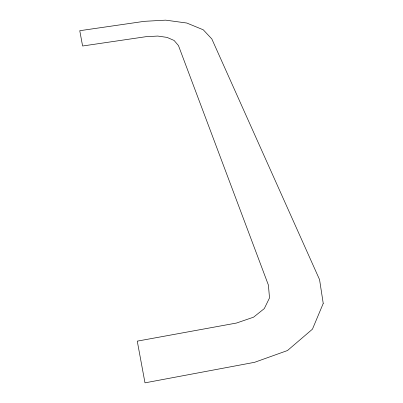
<?xml version="1.0" encoding="UTF-8"?>
<svg xmlns="http://www.w3.org/2000/svg" width="403" height="403" viewBox="0 0 403 403"><rect width="100%" height="100%" fill="white"/><g stroke="black" fill="none" stroke-linecap="round" stroke-linejoin="round"><path stroke-width="0.6" d="M323.236 303.434L312.446 329.175L287.475 350.539L254.615 362.307L144.989 382.85L137.262 341.14L236.46 323.05L253.568 317.176L264.308 308.582L269.511 297.913L268.413 285.107L178.458 45.564L174.096 40.461L167.038 37.398L157.744 36.063L145.856 36.708L82.6 46.002L79.764 30.704L144.345 21.329L165.653 20.15L186.801 23.031L203.258 29.797L211.837 38.955L319.559 279.632L323.236 303.434"/></g></svg>
